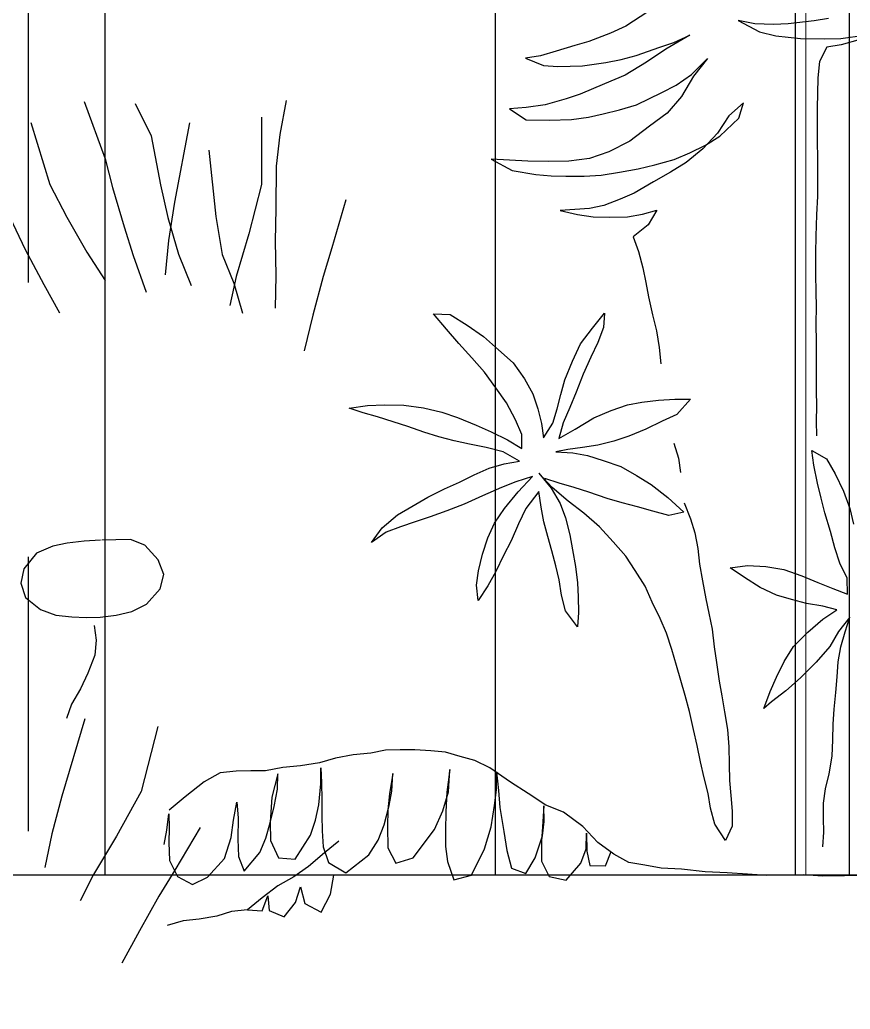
# Model space of a CAD drawing. Header units: metres. Extents: x -58 to 722, y -1100 to 345.
# Drawn here: x 30.2324 to 30.611, y 109.6404 to 110.0913 of the extents above; entities that cross this region are included whole.
import ezdxf

# ---------------------------------------------------------------- set-up
doc = ezdxf.new("R2010")
doc.units = ezdxf.units.M
doc.header["$MEASUREMENT"] = 0
doc.linetypes.add('CENTER2', pattern=[1.125, 0.75, -0.125, 0.125, -0.125])
doc.linetypes.add('CENTERX2', pattern=[4, 2.5, -0.5, 0.5, -0.5])
doc.layers.add('FSR_ARQ_002MURO', color=150, linetype='Continuous', lineweight=30)
for name, color, linetype in [('FSR_ARQ_005VEGETACION', 64, 'Continuous'), ('FSR_ARQ_016EJES', 135, 'CENTER2'), ('FSR_ARQ_29PERFILES ACERO', 143, 'Continuous')]:
    doc.layers.add(name, color=color, linetype=linetype)

# ---------------------------------------------------------------- blocks, each defined once
blk = doc.blocks.new('arbustos 01')
at = {"layer": 'FSR_ARQ_005VEGETACION', "color": 103}
for p, q in [((189.18522, -31.64683), (189.19641, -31.65417)), ((189.0937, -31.65021), (189.10103, -31.6515)), ((189.10103, -31.6515), (189.11418, -31.65288)), ((189.11418, -31.65288), (189.1217, -31.65332)), ((189.1217, -31.65332), (189.13111, -31.65294)), ((189.13951, -31.65134), (189.12866, -31.65701)), ((189.13111, -31.65294), (189.13951, -31.65134)), ((189.19641, -31.65417), (189.20422, -31.65769)), ((189.08758, -31.66038), (189.07546, -31.65868)), ((189.12043, -31.65895), (189.10793, -31.66032)), ((189.12866, -31.65701), (189.12043, -31.65895)), ((189.17202, -31.66238), (189.16403, -31.65869)), ((189.16403, -31.65869), (189.17607, -31.66586)), ((189.20422, -31.65769), (189.21511, -31.66194)), ((189.07765, -31.66093), (189.08736, -31.66363)), ((189.08736, -31.66363), (189.09453, -31.66475)), ((189.09595, -31.6605), (189.08758, -31.66038)), ((189.10793, -31.66032), (189.09595, -31.6605)), ((189.17916, -31.6647), (189.17202, -31.66238)), ((189.21511, -31.66194), (189.22226, -31.66392)), ((189.22226, -31.66392), (189.23163, -31.66678)), ((189.09453, -31.66475), (189.09836, -31.67199)), ((189.17607, -31.66586), (189.1859, -31.67232)), ((189.19125, -31.66897), (189.17916, -31.6647)), ((189.19874, -31.67095), (189.19125, -31.66897)), ((189.23163, -31.66678), (189.23963, -31.66912)), ((189.23963, -31.66912), (189.24731, -31.67042)), ((189.09836, -31.67199), (189.09916, -31.68029)), ((189.16307, -31.67868), (189.15498, -31.67053)), ((189.15498, -31.67053), (189.16221, -31.67952)), ((189.1859, -31.67232), (189.19675, -31.67896)), ((189.20659, -31.6726), (189.19874, -31.67095)), ((189.21836, -31.6743), (189.20659, -31.6726)), ((189.23084, -31.67464), (189.21836, -31.6743)), ((189.2382, -31.67405), (189.23084, -31.67464)), ((189.24731, -31.67042), (189.2382, -31.67405)), ((189.16221, -31.67952), (189.16822, -31.68969)), ((189.17087, -31.68408), (189.16307, -31.67868)), ((189.19675, -31.67896), (189.20729, -31.68338)), ((189.09916, -31.68029), (189.0994, -31.68827)), ((189.17817, -31.68777), (189.17087, -31.68408)), ((189.20729, -31.68338), (189.21954, -31.68851)), ((189.0994, -31.68827), (189.09948, -31.69554)), ((189.19108, -31.69393), (189.17817, -31.68777)), ((189.21954, -31.68851), (189.22668, -31.691)), ((189.13918, -31.70075), (189.13689, -31.69303)), ((189.13689, -31.69303), (189.14432, -31.69962)), ((189.16822, -31.68969), (189.17546, -31.69817)), ((189.19959, -31.69644), (189.19108, -31.69393)), ((189.22668, -31.691), (189.23724, -31.69405)), ((189.23724, -31.69405), (189.24697, -31.69538)), ((189.09948, -31.69554), (189.09954, -31.70388)), ((189.17546, -31.69817), (189.18443, -31.70479)), ((189.20794, -31.69861), (189.19959, -31.69644)), ((189.21527, -31.70025), (189.20794, -31.69861)), ((189.25534, -31.696), (189.24689, -31.70153)), ((189.24697, -31.69538), (189.25534, -31.696)), ((189.09954, -31.70388), (189.09943, -31.71256)), ((189.1488, -31.70977), (189.13918, -31.70075)), ((189.14432, -31.69962), (189.15002, -31.70825)), ((189.22398, -31.70139), (189.21527, -31.70025)), ((189.23526, -31.70171), (189.22398, -31.70139)), ((189.24689, -31.70153), (189.23526, -31.70171)), ((189.15002, -31.70825), (189.15743, -31.71622)), ((189.18443, -31.70479), (189.19442, -31.71244)), ((189.09943, -31.71256), (189.09931, -31.7209)), ((189.15609, -31.71432), (189.1488, -31.70977)), ((189.16407, -31.71836), (189.15609, -31.71432)), ((189.19442, -31.71244), (189.20495, -31.71772)), ((189.15743, -31.71622), (189.16589, -31.72317)), ((189.17189, -31.72171), (189.16407, -31.71836)), ((189.20495, -31.71772), (189.21482, -31.7211)), ((189.09931, -31.7209), (189.09937, -31.72994)), ((189.16589, -31.72317), (189.17386, -31.72807)), ((189.18177, -31.72441), (189.17189, -31.72171)), ((189.19012, -31.72641), (189.18177, -31.72441)), ((189.21482, -31.7211), (189.22523, -31.72244)), ((189.22523, -31.72244), (189.23548, -31.72275)), ((189.23548, -31.72275), (189.24609, -31.72255)), ((189.24609, -31.72255), (189.25533, -31.72199)), ((189.26457, -31.72143), (189.25406, -31.72727)), ((189.25533, -31.72199), (189.26457, -31.72143)), ((189.19968, -31.72807), (189.19012, -31.72641)), ((189.20889, -31.72957), (189.19968, -31.72807)), ((189.2176, -31.73003), (189.20889, -31.72957)), ((189.24206, -31.72933), (189.23419, -31.72991)), ((189.25406, -31.72727), (189.24206, -31.72933)), ((189.22683, -31.73015), (189.2176, -31.73003)), ((189.23419, -31.72991), (189.22683, -31.73015))]:
    blk.add_line(p, q, dxfattribs=at)
at = {"layer": 'FSR_ARQ_005VEGETACION', "color": 104}
for p, q in [((189.36845, -31.69174), (189.37175, -31.709)), ((189.44489, -31.69324), (189.43688, -31.70968)), ((189.47072, -31.6923), (189.46024, -31.72136)), ((189.38101, -31.70024), (189.38097, -31.73427)), ((189.41752, -31.70304), (189.42497, -31.74328)), ((189.49785, -31.70297), (189.48825, -31.73436)), ((189.37175, -31.709), (189.37347, -31.72497)), ((189.43688, -31.70968), (189.43218, -31.73452)), ((189.40765, -31.71693), (189.40408, -31.75051)), ((189.46024, -31.72136), (189.45646, -31.73582)), ((189.17386, -31.72807), (189.18234, -31.73297)), ((189.37347, -31.72497), (189.37369, -31.74644)), ((189.09937, -31.72994), (189.09941, -31.74022)), ((189.18234, -31.73297), (189.19218, -31.73874)), ((189.38097, -31.73427), (189.38734, -31.75934)), ((189.43218, -31.73452), (189.42835, -31.75106)), ((189.48825, -31.73436), (189.47957, -31.75079)), ((189.19218, -31.73874), (189.19932, -31.74175)), ((189.45646, -31.73582), (189.45048, -31.75578)), ((189.09941, -31.74022), (189.09981, -31.74963)), ((189.19932, -31.74175), (189.20748, -31.74494)), ((189.33819, -31.74206), (189.34527, -31.76633)), ((189.42497, -31.74328), (189.428, -31.76274)), ((189.09981, -31.74963), (189.10019, -31.76045)), ((189.18793, -31.74929), (189.18078, -31.74731)), ((189.18078, -31.74731), (189.18512, -31.75472)), ((189.19561, -31.75076), (189.18793, -31.74929)), ((189.20748, -31.74494), (189.21482, -31.7464)), ((189.22093, -31.74957), (189.21288, -31.75065)), ((189.21482, -31.7464), (189.22233, -31.74702)), ((189.22968, -31.74746), (189.22093, -31.74957)), ((189.22233, -31.74702), (189.22968, -31.74746)), ((189.37369, -31.74644), (189.37402, -31.76307)), ((189.51013, -31.74731), (189.50068, -31.76719)), ((189.20467, -31.75088), (189.19561, -31.75076)), ((189.21288, -31.75065), (189.20467, -31.75088)), ((189.40408, -31.75051), (189.40088, -31.76983)), ((189.42835, -31.75106), (189.42309, -31.76964)), ((189.47957, -31.75079), (189.46948, -31.76858)), ((189.18512, -31.75472), (189.19274, -31.76081)), ((189.38734, -31.75934), (189.39379, -31.78096)), ((189.45048, -31.75578), (189.44601, -31.77022)), ((189.10019, -31.76045), (189.10026, -31.76896)), ((189.19274, -31.76081), (189.19007, -31.76819)), ((189.37402, -31.76307), (189.37363, -31.78038)), ((189.428, -31.76274), (189.4297, -31.7801)), ((189.10026, -31.76896), (189.10028, -31.77995)), ((189.19007, -31.76819), (189.18773, -31.77654)), ((189.34527, -31.76633), (189.34979, -31.78098)), ((189.42309, -31.76964), (189.41651, -31.78543)), ((189.46948, -31.76858), (189.46016, -31.78292)), ((189.50068, -31.76719), (189.49129, -31.78499)), ((189.40088, -31.76983), (189.39502, -31.78425)), ((189.44601, -31.77022), (189.43936, -31.78878)), ((189.18773, -31.77654), (189.18627, -31.78387)), ((189.10028, -31.77995), (189.10017, -31.78864)), ((189.18627, -31.78387), (189.18497, -31.79121)), ((189.34979, -31.78098), (189.3549, -31.80049)), ((189.37363, -31.78038), (189.37396, -31.79701)), ((189.39502, -31.78425), (189.39053, -31.79939)), ((189.39379, -31.78096), (189.39693, -31.79557)), ((189.10017, -31.78864), (189.10006, -31.79626)), ((189.49129, -31.78499), (189.48335, -31.79936)), ((189.18497, -31.79121), (189.18297, -31.80024)), ((189.10006, -31.79626), (189.10012, -31.80477)), ((189.21333, -31.80708), (189.20722, -31.79955)), ((189.20722, -31.79955), (189.20775, -31.80674)), ((189.29383, -31.79975), (189.2854, -31.80017)), ((189.28734, -31.80755), (189.29383, -31.79975)), ((189.10012, -31.80477), (189.09999, -31.81434)), ((189.18297, -31.80024), (189.1808, -31.80842)), ((189.2854, -31.80017), (189.27682, -31.80555)), ((189.3549, -31.80049), (189.35935, -31.81859)), ((189.1808, -31.80842), (189.17949, -31.81678)), ((189.20775, -31.80674), (189.21066, -31.8144)), ((189.21942, -31.81505), (189.21333, -31.80708)), ((189.27682, -31.80555), (189.2685, -31.81129)), ((189.28104, -31.81491), (189.28734, -31.80755)), ((189.09999, -31.81434), (189.10006, -31.82268)), ((189.21066, -31.8144), (189.2141, -31.82172)), ((189.2685, -31.81129), (189.26096, -31.81801)), ((189.17949, -31.81678), (189.1787, -31.82515)), ((189.22338, -31.82371), (189.21942, -31.81505)), ((189.26096, -31.81801), (189.25351, -31.82465)), ((189.27438, -31.82209), (189.28104, -31.81491)), ((189.10006, -31.82268), (189.09995, -31.83065)), ((189.2141, -31.82172), (189.21806, -31.83037)), ((189.22724, -31.83315), (189.22338, -31.82371)), ((189.25351, -31.82465), (189.24782, -31.83264)), ((189.26808, -31.82937), (189.27438, -31.82209)), ((189.26221, -31.83726), (189.26808, -31.82937)), ((189.09995, -31.83065), (189.10002, -31.83863)), ((189.21806, -31.83037), (189.22149, -31.83946)), ((189.22936, -31.84072), (189.22724, -31.83315)), ((189.24782, -31.83264), (189.24355, -31.84029)), ((189.10002, -31.83863), (189.09991, -31.84661)), ((189.22149, -31.83946), (189.22484, -31.84722)), ((189.25678, -31.84481), (189.26221, -31.83726)), ((189.17161, -31.84304), (189.16372, -31.84302)), ((189.16372, -31.84302), (189.17062, -31.85083)), ((189.17994, -31.84351), (189.17161, -31.84304)), ((189.18826, -31.8445), (189.17994, -31.84351)), ((189.1956, -31.84585), (189.18826, -31.8445)), ((189.23121, -31.84792), (189.22936, -31.84072)), ((189.24355, -31.84029), (189.24096, -31.84797)), ((189.25232, -31.85344), (189.25678, -31.84481)), ((189.09991, -31.84661), (189.09998, -31.85424)), ((189.20381, -31.8487), (189.1956, -31.84585)), ((189.21262, -31.85255), (189.20381, -31.8487)), ((189.22484, -31.84722), (189.2281, -31.85506)), ((189.23333, -31.85522), (189.23121, -31.84792)), ((189.24096, -31.84797), (189.23909, -31.85539)), ((189.2897, -31.84961), (189.28168, -31.85233)), ((189.29886, -31.84734), (189.2897, -31.84961)), ((189.30881, -31.84605), (189.29886, -31.84734)), ((189.31865, -31.84592), (189.30881, -31.84605)), ((189.32733, -31.84622), (189.31865, -31.84592)), ((189.33662, -31.84758), (189.32733, -31.84622)), ((189.32941, -31.84988), (189.33662, -31.84758)), ((189.09998, -31.85424), (189.09989, -31.8615)), ((189.17062, -31.85083), (189.17802, -31.85421)), ((189.17802, -31.85421), (189.18621, -31.85813)), ((189.22212, -31.85817), (189.21262, -31.85255)), ((189.24903, -31.86084), (189.25232, -31.85344)), ((189.28168, -31.85233), (189.27215, -31.8561)), ((189.3068, -31.85693), (189.31428, -31.85455)), ((189.31428, -31.85455), (189.3222, -31.852)), ((189.3222, -31.852), (189.32941, -31.84988)), ((189.18621, -31.85813), (189.19485, -31.86179)), ((189.2303, -31.86289), (189.22212, -31.85817)), ((189.2281, -31.85506), (189.2303, -31.86289)), ((189.2381, -31.86256), (189.23333, -31.85522)), ((189.23909, -31.85539), (189.2381, -31.86256)), ((189.26465, -31.85955), (189.25644, -31.86369)), ((189.27215, -31.8561), (189.26465, -31.85955)), ((189.29112, -31.86212), (189.29878, -31.85975)), ((189.29878, -31.85975), (189.3068, -31.85693)), ((189.19485, -31.86179), (189.20244, -31.86429)), ((189.20244, -31.86429), (189.21066, -31.86635)), ((189.24902, -31.86802), (189.24903, -31.86084)), ((189.25644, -31.86369), (189.24902, -31.86802)), ((189.27556, -31.86573), (189.2833, -31.86415)), ((189.2833, -31.86415), (189.29112, -31.86212)), ((189.1022, -31.86896), (189.09479, -31.87329)), ((189.10113, -31.87639), (189.1022, -31.86896)), ((189.17206, -31.86534), (189.16974, -31.87283)), ((189.21066, -31.86635), (189.21836, -31.86752)), ((189.21836, -31.86752), (189.22579, -31.86842)), ((189.2318, -31.86965), (189.22328, -31.87016)), ((189.22579, -31.86842), (189.2318, -31.86965)), ((189.25035, -31.87443), (189.25849, -31.86966)), ((189.25849, -31.86966), (189.2672, -31.86747)), ((189.2672, -31.86747), (189.27556, -31.86573)), ((189.09479, -31.87329), (189.09043, -31.88076)), ((189.16974, -31.87283), (189.16878, -31.88017)), ((189.2079, -31.87403), (189.19899, -31.8771)), ((189.21582, -31.87156), (189.2079, -31.87403)), ((189.22328, -31.87016), (189.21582, -31.87156)), ((189.25805, -31.87577), (189.25035, -31.87443)), ((189.09941, -31.8855), (189.10113, -31.87639)), ((189.19899, -31.8771), (189.19104, -31.8816)), ((189.26564, -31.878), (189.25805, -31.87577)), ((189.27331, -31.8813), (189.26564, -31.878)), ((189.09043, -31.88076), (189.08614, -31.88957)), ((189.19104, -31.8816), (189.18362, -31.88629)), ((189.23026, -31.8855), (189.23747, -31.8832)), ((189.23377, -31.88768), (189.24043, -31.8805)), ((189.24043, -31.8805), (189.23421, -31.88804)), ((189.25103, -31.88995), (189.24369, -31.88222)), ((189.24369, -31.88222), (189.25207, -31.88491)), ((189.25207, -31.88491), (189.25948, -31.88767)), ((189.28062, -31.88503), (189.27331, -31.8813)), ((189.08614, -31.88957), (189.08301, -31.89831)), ((189.09753, -31.89318), (189.09941, -31.8855)), ((189.18362, -31.88629), (189.1752, -31.89273)), ((189.21512, -31.89017), (189.2226, -31.8877)), ((189.2226, -31.8877), (189.23026, -31.8855)), ((189.22561, -31.89466), (189.23377, -31.88768)), ((189.23421, -31.88804), (189.22967, -31.89586)), ((189.23931, -31.89768), (189.24048, -31.88972)), ((189.24048, -31.88972), (189.24702, -31.89832)), ((189.25783, -31.89837), (189.25103, -31.88995)), ((189.25948, -31.88767), (189.269, -31.89197)), ((189.28828, -31.8885), (189.28062, -31.88503)), ((189.29674, -31.8927), (189.28828, -31.8885)), ((189.09557, -31.90051), (189.09753, -31.89318)), ((189.1752, -31.89273), (189.16712, -31.90016)), ((189.19821, -31.89553), (189.20595, -31.89333)), ((189.20595, -31.89333), (189.21512, -31.89017)), ((189.21773, -31.90076), (189.22561, -31.89466)), ((189.269, -31.89197), (189.27825, -31.89626)), ((189.30483, -31.89733), (189.29674, -31.8927)), ((189.08301, -31.89831), (189.08104, -31.90635)), ((189.1668, -31.89543), (189.16361, -31.90359)), ((189.17463, -31.90194), (189.18281, -31.89966)), ((189.18281, -31.89966), (189.19047, -31.89755)), ((189.19047, -31.89755), (189.19821, -31.89553)), ((189.22967, -31.89586), (189.22691, -31.90318)), ((189.23788, -31.90511), (189.23931, -31.89768)), ((189.24702, -31.89832), (189.25072, -31.90608)), ((189.26296, -31.9058), (189.25783, -31.89837)), ((189.27825, -31.89626), (189.28707, -31.89957)), ((189.28707, -31.89957), (189.29554, -31.90261)), ((189.31204, -31.90159), (189.30483, -31.89733)), ((189.09278, -31.90996), (189.09557, -31.90051)), ((189.16361, -31.90359), (189.16146, -31.91075)), ((189.16712, -31.90016), (189.17463, -31.90194)), ((189.20974, -31.90774), (189.21773, -31.90076)), ((189.22691, -31.90318), (189.22476, -31.91167)), ((189.29554, -31.90261), (189.30313, -31.90511)), ((189.31984, -31.90817), (189.31204, -31.90159)), ((189.09054, -31.91835), (189.09278, -31.90996)), ((189.2029, -31.91527), (189.20974, -31.90774)), ((189.23592, -31.91262), (189.23788, -31.90511)), ((189.25072, -31.90608), (189.2545, -31.91482)), ((189.26632, -31.91329), (189.26296, -31.9058)), ((189.30313, -31.90511), (189.31054, -31.9076)), ((189.31054, -31.9076), (189.31777, -31.91036)), ((189.32524, -31.9156), (189.31984, -31.90817)), ((189.16146, -31.91075), (189.15999, -31.91859)), ((189.22476, -31.91167), (189.22342, -31.91927)), ((189.23387, -31.91986), (189.23592, -31.91262)), ((189.2545, -31.91482), (189.25839, -31.92214)), ((189.26904, -31.92158), (189.26632, -31.91329)), ((189.31777, -31.91036), (189.32524, -31.9156)), ((189.44014, -31.91699), (189.44732, -31.91407)), ((189.44732, -31.91407), (189.45478, -31.91417)), ((189.45478, -31.91417), (189.46191, -31.91443)), ((189.46255, -31.91444), (189.47079, -31.91487)), ((189.47079, -31.91487), (189.47935, -31.91594)), ((189.08795, -31.92603), (189.09054, -31.91835)), ((189.15999, -31.91859), (189.15902, -31.92661)), ((189.19642, -31.92254), (189.2029, -31.91527)), ((189.22342, -31.91927), (189.22188, -31.92776)), ((189.23182, -31.92736), (189.23387, -31.91986)), ((189.43338, -31.92436), (189.44014, -31.91699)), ((189.47935, -31.91594), (189.48662, -31.91746)), ((189.48662, -31.91746), (189.49498, -31.92107)), ((189.19162, -31.92983), (189.19642, -31.92254)), ((189.25839, -31.92214), (189.26227, -31.93026)), ((189.27097, -31.92994), (189.26904, -31.92158)), ((189.43042, -31.93177), (189.43338, -31.92436)), ((189.49498, -31.92107), (189.50138, -31.92893)), ((189.0843, -31.93361), (189.08795, -31.92603)), ((189.11637, -31.92934), (189.10719, -31.93241)), ((189.12552, -31.92778), (189.11637, -31.92934)), ((189.13474, -31.92729), (189.12552, -31.92778)), ((189.14359, -31.92847), (189.13474, -31.92729)), ((189.13626, -31.93334), (189.14359, -31.92847)), ((189.15902, -31.92661), (189.15754, -31.93497)), ((189.18664, -31.93774), (189.19162, -31.92983)), ((189.22188, -31.92776), (189.22097, -31.93599)), ((189.23021, -31.93452), (189.23182, -31.92736)), ((189.27202, -31.93713), (189.27097, -31.92994)), ((189.50138, -31.92893), (189.50287, -31.93625)), ((189.08419, -31.94176), (189.0843, -31.93361)), ((189.10719, -31.93241), (189.09908, -31.93593)), ((189.12839, -31.93846), (189.13626, -31.93334)), ((189.15754, -31.93497), (189.15588, -31.94418)), ((189.22896, -31.94222), (189.23021, -31.93452)), ((189.26227, -31.93026), (189.26625, -31.9375)), ((189.43222, -31.9391), (189.43042, -31.93177)), ((189.0915, -31.93893), (189.08419, -31.94176)), ((189.09908, -31.93593), (189.0915, -31.93893)), ((189.12018, -31.94234), (189.12839, -31.93846)), ((189.18307, -31.94576), (189.18664, -31.93774)), ((189.22097, -31.93599), (189.22052, -31.94317)), ((189.26625, -31.9375), (189.27121, -31.94492)), ((189.27121, -31.94492), (189.27202, -31.93713)), ((189.43926, -31.94681), (189.43222, -31.9391)), ((189.50287, -31.93625), (189.50055, -31.94351)), ((189.10487, -31.94656), (189.11252, -31.94454)), ((189.11252, -31.94454), (189.12018, -31.94234)), ((189.15588, -31.94418), (189.15441, -31.95134)), ((189.22052, -31.94317), (189.22033, -31.95097)), ((189.22698, -31.95026), (189.22896, -31.94222)), ((189.50055, -31.94351), (189.49285, -31.9496)), ((189.08949, -31.94963), (189.0967, -31.94787)), ((189.09661, -31.95443), (189.08949, -31.94963)), ((189.0967, -31.94787), (189.10487, -31.94656)), ((189.17897, -31.95413), (189.18307, -31.94576)), ((189.44667, -31.95056), (189.43926, -31.94681)), ((189.49285, -31.9496), (189.4852, -31.95235)), ((189.08535, -31.96084), (189.08297, -31.95336)), ((189.08297, -31.95336), (189.08864, -31.96062)), ((189.10415, -31.961), (189.09661, -31.95443)), ((189.15441, -31.95134), (189.15276, -31.95953)), ((189.17586, -31.96153), (189.17897, -31.95413)), ((189.22033, -31.95097), (189.22085, -31.95833)), ((189.22085, -31.95833), (189.22698, -31.95026)), ((189.45457, -31.95241), (189.44667, -31.95056)), ((189.46265, -31.95347), (189.45457, -31.95241)), ((189.46979, -31.95357), (189.46265, -31.95347)), ((189.47709, -31.95319), (189.46979, -31.95357)), ((189.4852, -31.95235), (189.47709, -31.95319)), ((189.15276, -31.95953), (189.15162, -31.9684)), ((189.46577, -31.95764), (189.46472, -31.96508)), ((189.08747, -31.96849), (189.08535, -31.96084)), ((189.08864, -31.96062), (189.09305, -31.9683)), ((189.11149, -31.96828), (189.10415, -31.961)), ((189.17309, -31.96974), (189.17586, -31.96153)), ((189.46472, -31.96508), (189.4654, -31.97271)), ((189.08878, -31.97604), (189.08747, -31.96849)), ((189.09305, -31.9683), (189.09995, -31.97619)), ((189.11618, -31.97588), (189.11149, -31.96828)), ((189.15162, -31.9684), (189.15048, -31.97642)), ((189.17067, -31.97795), (189.17309, -31.96974)), ((189.4654, -31.97271), (189.46893, -31.9818)), ((189.0893, -31.98359), (189.08878, -31.97604)), ((189.09995, -31.97619), (189.10791, -31.9841)), ((189.12006, -31.98374), (189.11618, -31.97588)), ((189.15048, -31.97642), (189.14916, -31.98581)), ((189.16853, -31.98555), (189.17067, -31.97795)), ((189.08999, -31.99148), (189.0893, -31.98359)), ((189.10791, -31.9841), (189.11544, -31.99068)), ((189.12333, -31.99105), (189.12006, -31.98374)), ((189.46893, -31.9818), (189.47263, -31.98962)), ((189.14916, -31.98581), (189.14786, -31.99332)), ((189.16638, -31.99314), (189.16853, -31.98555)), ((189.47263, -31.98962), (189.47713, -31.99746)), ((189.09085, -31.99992), (189.08999, -31.99148)), ((189.11544, -31.99068), (189.12264, -31.99636)), ((189.12658, -31.99961), (189.12333, -31.99105)), ((189.14786, -31.99332), (189.14638, -32.00133)), ((189.16424, -32.00118), (189.16638, -31.99314)), ((189.09146, -32.00764), (189.09085, -31.99992)), ((189.12264, -31.99636), (189.12658, -31.99961)), ((189.47713, -31.99746), (189.47973, -32.00479)), ((189.14638, -32.00133), (189.14489, -32.01037)), ((189.16216, -32.01028), (189.16424, -32.00118)), ((189.47053, -32.00482), (189.48213, -32.04407)), ((189.47053, -32.00482), (189.48213, -32.04407)), ((189.09162, -32.01544), (189.09146, -32.00764)), ((189.43345, -32.0087), (189.44194, -32.04165)), ((189.43345, -32.0087), (189.44194, -32.04165)), ((189.14489, -32.01037), (189.14426, -32.01909)), ((189.16028, -32.01841), (189.16216, -32.01028)), ((189.09194, -32.02387), (189.09162, -32.01544)), ((189.14426, -32.01909), (189.14414, -32.0278)), ((189.15857, -32.02664), (189.16028, -32.01841)), ((189.09342, -32.03275), (189.09194, -32.02387)), ((189.27286, -32.02603), (189.28031, -32.0239)), ((189.28031, -32.0239), (189.28777, -32.02178)), ((189.28777, -32.02178), (189.2952, -32.02114)), ((189.2952, -32.02114), (189.30338, -32.02051)), ((189.30338, -32.02051), (189.3108, -32.02061)), ((189.3108, -32.02061), (189.31822, -32.02071)), ((189.31822, -32.02071), (189.32563, -32.02229)), ((189.32563, -32.02229), (189.33453, -32.02316)), ((189.33453, -32.02316), (189.34341, -32.02476)), ((189.34341, -32.02476), (189.35155, -32.0271)), ((189.14414, -32.0278), (189.14386, -32.03618)), ((189.15669, -32.03468), (189.15857, -32.02664)), ((189.25489, -32.03692), (189.26538, -32.02964)), ((189.26538, -32.02964), (189.27286, -32.02603)), ((189.35096, -32.02969), (189.35056, -32.03722)), ((189.35085, -32.03783), (189.35096, -32.02969)), ((189.35155, -32.0271), (189.36118, -32.02872)), ((189.36118, -32.02872), (189.37008, -32.02958)), ((189.37008, -32.02958), (189.37897, -32.03118)), ((189.09536, -32.04032), (189.09342, -32.03275)), ((189.15472, -32.04272), (189.15669, -32.03468)), ((189.26198, -32.0318), (189.26095, -32.04113)), ((189.26186, -32.04084), (189.26198, -32.0318)), ((189.28627, -32.04178), (189.28552, -32.03061)), ((189.28552, -32.03061), (189.28717, -32.04209)), ((189.31492, -32.04156), (189.31444, -32.03251)), ((189.31444, -32.03251), (189.31611, -32.04279)), ((189.37282, -32.04054), (189.37263, -32.0327)), ((189.37263, -32.0327), (189.37579, -32.0445)), ((189.37897, -32.03118), (189.38639, -32.03129)), ((189.38639, -32.03129), (189.39381, -32.03139)), ((189.39381, -32.03139), (189.40197, -32.03224)), ((189.40197, -32.03224), (189.41008, -32.0368)), ((189.14386, -32.03618), (189.14324, -32.04369)), ((189.2459, -32.04274), (189.25489, -32.03692)), ((189.35056, -32.03722), (189.35044, -32.04566)), ((189.35191, -32.0484), (189.35085, -32.03783)), ((189.41008, -32.0368), (189.41963, -32.04436)), ((189.09632, -32.04751), (189.09536, -32.04032)), ((189.14324, -32.04369), (189.14262, -32.05172)), ((189.15355, -32.05015), (189.15472, -32.04272)), ((189.23691, -32.04856), (189.2459, -32.04274)), ((189.26095, -32.04113), (189.26023, -32.04987)), ((189.26296, -32.0487), (189.26186, -32.04084)), ((189.28915, -32.05147), (189.28627, -32.04178)), ((189.28717, -32.04209), (189.28764, -32.05205)), ((189.31633, -32.04882), (189.31492, -32.04156)), ((189.31611, -32.04279), (189.3169, -32.05094)), ((189.37451, -32.04931), (189.37282, -32.04054)), ((189.37579, -32.0445), (189.37652, -32.05717)), ((189.41963, -32.04436), (189.4277, -32.05115)), ((189.44194, -32.04165), (189.4544, -32.06433)), ((189.44194, -32.04165), (189.4544, -32.06433)), ((189.48213, -32.04407), (189.48718, -32.0631)), ((189.48213, -32.04407), (189.48718, -32.0631)), ((189.09622, -32.05513), (189.09632, -32.04751)), ((189.1514, -32.05828), (189.15355, -32.05015)), ((189.22795, -32.05215), (189.23691, -32.04856)), ((189.23782, -32.0568), (189.23793, -32.04896)), ((189.23793, -32.04896), (189.23869, -32.05952)), ((189.26023, -32.04987), (189.25826, -32.0619)), ((189.26462, -32.05958), (189.26296, -32.0487)), ((189.31891, -32.0585), (189.31633, -32.04882)), ((189.35044, -32.04566), (189.35033, -32.0538)), ((189.35361, -32.05626), (189.35191, -32.0484)), ((189.37651, -32.05748), (189.37451, -32.04931)), ((189.39354, -32.04715), (189.39283, -32.05498)), ((189.39523, -32.05622), (189.39354, -32.04715)), ((189.09612, -32.06231), (189.09622, -32.05513)), ((189.14262, -32.05172), (189.14252, -32.05924)), ((189.2182, -32.05944), (189.22795, -32.05215)), ((189.28764, -32.05205), (189.28781, -32.0614)), ((189.29325, -32.06087), (189.28915, -32.05147)), ((189.3169, -32.05094), (189.31709, -32.05938)), ((189.35033, -32.0538), (189.35022, -32.06164)), ((189.39283, -32.05498), (189.39298, -32.06584)), ((189.42783, -32.05305), (189.42774, -32.06028)), ((189.42893, -32.0612), (189.42783, -32.05305)), ((189.14252, -32.05924), (189.14601, -32.06647)), ((189.14601, -32.06647), (189.1514, -32.05828)), ((189.21067, -32.06751), (189.2182, -32.05944)), ((189.23863, -32.06405), (189.23782, -32.0568)), ((189.23869, -32.05952), (189.23919, -32.06677)), ((189.26809, -32.07078), (189.26462, -32.05958)), ((189.31709, -32.05938), (189.31694, -32.07024)), ((189.32182, -32.06638), (189.31891, -32.0585)), ((189.35623, -32.06383), (189.35361, -32.05626)), ((189.37652, -32.05717), (189.37639, -32.06652)), ((189.37882, -32.06535), (189.37651, -32.05748)), ((189.39631, -32.06498), (189.39523, -32.05622)), ((189.41198, -32.05987), (189.42493, -32.0816)), ((189.41198, -32.05987), (189.42493, -32.0816)), ((189.42774, -32.06028), (189.42794, -32.06752)), ((189.09655, -32.06976), (189.09612, -32.06231)), ((189.21633, -32.06284), (189.21621, -32.07188)), ((189.21653, -32.07068), (189.21633, -32.06284)), ((189.2424, -32.07525), (189.23863, -32.06405)), ((189.25826, -32.0619), (189.25662, -32.07153)), ((189.28781, -32.0614), (189.2877, -32.06954)), ((189.30421, -32.07519), (189.29325, -32.06087)), ((189.35022, -32.06164), (189.34981, -32.06978)), ((189.3639, -32.076), (189.35623, -32.06383)), ((189.39979, -32.07558), (189.39631, -32.06498)), ((189.43034, -32.06846), (189.42893, -32.0612)), ((189.4544, -32.06433), (189.46606, -32.08364)), ((189.4544, -32.06433), (189.46606, -32.08364)), ((189.48718, -32.0631), (189.49067, -32.08019)), ((189.48718, -32.0631), (189.49067, -32.08019)), ((189.20242, -32.07334), (189.21067, -32.06751)), ((189.23919, -32.06677), (189.23906, -32.07702)), ((189.2877, -32.06954), (189.2867, -32.07706)), ((189.31694, -32.07024), (189.31292, -32.07802)), ((189.32654, -32.07368), (189.32182, -32.06638)), ((189.34175, -32.06676), (189.34909, -32.0728)), ((189.34981, -32.06978), (189.34699, -32.07758)), ((189.37639, -32.06652), (189.37235, -32.07521)), ((189.38174, -32.07262), (189.37882, -32.06535)), ((189.39298, -32.06584), (189.39256, -32.07458)), ((189.42794, -32.06752), (189.42751, -32.07656)), ((189.19493, -32.07769), (189.20242, -32.07334)), ((189.20676, -32.07929), (189.20384, -32.07202)), ((189.21621, -32.07188), (189.2146, -32.0791)), ((189.21914, -32.07795), (189.21653, -32.07068)), ((189.24711, -32.08316), (189.2424, -32.07525)), ((189.25662, -32.07153), (189.25439, -32.08054)), ((189.27454, -32.08413), (189.26809, -32.07078)), ((189.31292, -32.07802), (189.30421, -32.07519)), ((189.33818, -32.08289), (189.32654, -32.07368)), ((189.34909, -32.0728), (189.35717, -32.0796)), ((189.37235, -32.07521), (189.3639, -32.076)), ((189.38975, -32.08208), (189.38174, -32.07262)), ((189.39256, -32.07458), (189.38975, -32.08208)), ((189.17856, -32.08044), (189.18675, -32.07907)), ((189.18675, -32.07907), (189.19493, -32.07769)), ((189.2146, -32.0791), (189.20676, -32.07929)), ((189.22656, -32.0865), (189.21914, -32.07795)), ((189.23906, -32.07702), (189.23533, -32.08481)), ((189.2867, -32.07706), (189.28355, -32.08637)), ((189.34699, -32.07758), (189.33818, -32.08289)), ((189.35717, -32.0796), (189.36452, -32.08489)), ((189.4084, -32.08505), (189.39979, -32.07558)), ((189.42751, -32.07656), (189.42348, -32.08465)), ((189.07827, -32.08427), (189.08569, -32.08438)), ((189.08569, -32.08438), (189.09683, -32.08453)), ((189.09683, -32.08453), (189.10649, -32.08392)), ((189.10649, -32.08392), (189.1154, -32.08404)), ((189.1154, -32.08404), (189.12505, -32.08417)), ((189.12505, -32.08417), (189.13471, -32.08356)), ((189.13471, -32.08356), (189.14511, -32.08295)), ((189.14511, -32.08295), (189.15626, -32.08236)), ((189.15626, -32.08236), (189.16816, -32.08104)), ((189.16816, -32.08104), (189.17856, -32.08044)), ((189.23533, -32.08481), (189.22656, -32.0865)), ((189.25439, -32.08054), (189.24711, -32.08316)), ((189.28355, -32.08637), (189.27454, -32.08413)), ((189.34606, -32.09374), (189.34438, -32.08407)), ((189.36452, -32.08489), (189.37263, -32.08946)), ((189.41589, -32.08877), (189.4084, -32.08505)), ((189.42348, -32.08465), (189.41589, -32.08877)), ((189.42493, -32.0816), (189.43298, -32.09464)), ((189.42493, -32.0816), (189.43298, -32.09464)), ((189.46606, -32.08364), (189.47277, -32.097)), ((189.46606, -32.08364), (189.47277, -32.097)), ((189.36119, -32.09003), (189.35896, -32.09844)), ((189.36379, -32.0979), (189.36119, -32.09003)), ((189.37263, -32.08946), (189.38071, -32.09551)), ((189.35076, -32.10285), (189.34606, -32.09374)), ((189.37771, -32.09447), (189.37701, -32.102)), ((189.38062, -32.10205), (189.37771, -32.09447)), ((189.43298, -32.09464), (189.44282, -32.11224)), ((189.43298, -32.09464), (189.44282, -32.11224)), ((189.35896, -32.09844), (189.35076, -32.10285)), ((189.36942, -32.10522), (189.36379, -32.0979)), ((189.38071, -32.09551), (189.38805, -32.10155)), ((189.37701, -32.102), (189.36942, -32.10522)), ((189.38805, -32.10155), (189.38062, -32.10205)), ((189.38805, -32.10155), (189.39621, -32.1024)), ((189.39621, -32.1024), (189.4036, -32.10473)), ((189.4036, -32.10473), (189.41249, -32.10633)), ((189.41249, -32.10633), (189.42065, -32.10719)), ((189.42065, -32.10719), (189.42878, -32.10953)), ((189.44282, -32.11224), (189.45166, -32.12865)), ((189.44282, -32.11224), (189.45166, -32.12865))]:
    blk.add_line(p, q, dxfattribs=at)

msp = doc.modelspace()

# ---------------------------------------------------------------- linework, layer by layer
at = {"layer": 'FSR_ARQ_002MURO', "lineweight": 0}
msp.add_lwpolyline([(30.59064, 109.70149), (30.59064, 111.65149), (25.76135, 111.65149), (25.76135, 109.70149)], dxfattribs=at)
at = {"layer": 'FSR_ARQ_016EJES', "linetype": 'CENTERX2', "ltscale": 0.25}
msp.add_line((30.23635, 103.97149), (30.23635, 115.38307), dxfattribs=at)
at = {"layer": 'FSR_ARQ_29PERFILES ACERO', "linetype": 'ByBlock'}
for p, q in [((30.27136, 109.70149), (30.27136, 111.65149)), ((30.44922, 109.70149), (30.44922, 111.65149)), ((30.58596, 109.70149), (30.58596, 111.65149))]:
    msp.add_line(p, q, dxfattribs=at)
at = {"layer": 'FSR_ARQ_29PERFILES ACERO', "ltscale": 0.01}
msp.add_line((31.23135, 109.70149), (30.03135, 109.70149), dxfattribs=at)
at = {"layer": 'FSR_ARQ_29PERFILES ACERO', "linetype": 'ByBlock'}
msp.add_lwpolyline([(30.61064, 109.70149), (30.61064, 111.67149), (25.74135, 111.67149), (25.74135, 109.70149)], dxfattribs=at)

# ---------------------------------------------------------------- block references
at = {"layer": 'FSR_ARQ_005VEGETACION', "xscale": -0.9, "yscale": 0.9, "zscale": 0.9}
msp.add_blockref('arbustos 01', (200.78543, 138.57711), dxfattribs=at)

doc.saveas('drawing.dxf')
